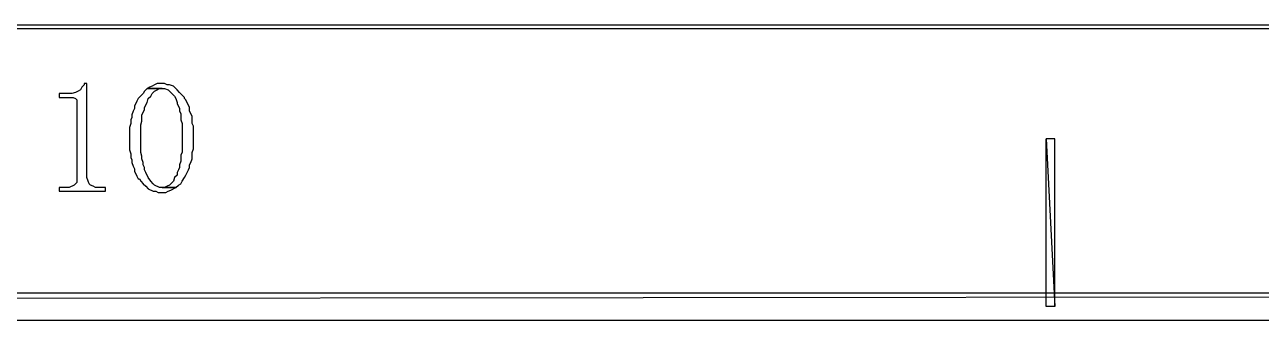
# Model space of a CAD drawing. Extents: x -15.4 to 0.8, y 0.3 to 11.8.
# Drawn here: x -3.113 to -2.291, y 11.427 to 11.624 of the extents above; entities that cross this region are included whole.
import ezdxf

# ---------------------------------------------------------------- set-up
doc = ezdxf.new("R2010")
doc.units = 0
doc.header["$MEASUREMENT"] = 0
doc.linetypes.add('AUSGEZOGEN', pattern=[0])
doc.layers.get('0').update_dxf_attribs({"linetype": 'AUSGEZOGEN'})

msp = doc.modelspace()

# ---------------------------------------------------------------- linework, layer by layer
for points in [[(0.26872, 11.62356), (-15.38295, 11.62106), (-15.38295, 11.62106), (-15.38461, 11.62356), (0.26872, 11.62356)], [(0.26622, 11.62106), (0.26872, 11.62356), (0.26872, 11.62356), (-15.38295, 11.62106), (0.26622, 11.62106)], [(-3.07128, 11.5844), (-3.07295, 11.5844), (-3.07295, 11.5844), (-3.07295, 11.58356), (-3.07295, 11.58356), (-3.07461, 11.5819), (-3.07461, 11.5819), (-3.07545, 11.58023), (-3.07545, 11.58023), (-3.07711, 11.5794), (-3.07711, 11.5794), (-3.07878, 11.57856), (-3.07878, 11.57856), (-3.08128, 11.57773), (-3.08128, 11.57773), (-3.08961, 11.57773), (-3.08961, 11.57773), (-3.08961, 11.57523), (-3.08961, 11.57523), (-3.08045, 11.57523), (-3.08045, 11.57523), (-3.07878, 11.5744), (-3.07878, 11.5744), (-3.07795, 11.57356), (-3.07795, 11.57356), (-3.07795, 11.51856), (-3.07795, 11.51856), (-3.07961, 11.5169), (-3.07961, 11.5169), (-3.08295, 11.51523), (-3.08295, 11.51523), (-3.08961, 11.51523), (-3.08961, 11.51523), (-3.08961, 11.51273), (-3.08961, 11.51273), (-3.05878, 11.51273), (-3.05878, 11.51273), (-3.05878, 11.51523), (-3.05878, 11.51523), (-3.06545, 11.51523), (-3.06545, 11.51523), (-3.06711, 11.51606), (-3.06711, 11.51606), (-3.06878, 11.5169), (-3.06878, 11.5169), (-3.06961, 11.51773), (-3.06961, 11.51773), (-3.07045, 11.5194), (-3.07045, 11.5194), (-3.07128, 11.5219), (-3.07128, 11.5844)], [(-3.03128, 11.58106), (-3.03295, 11.5794), (-3.03295, 11.5794), (-3.03378, 11.57773), (-3.03378, 11.57773), (-3.03711, 11.5744), (-3.03711, 11.5744), (-3.03795, 11.57273), (-3.03795, 11.57273), (-3.03961, 11.5694), (-3.03961, 11.5694), (-3.03961, 11.56773), (-3.03961, 11.56773), (-3.04045, 11.56606), (-3.04045, 11.56606), (-3.04128, 11.56356), (-3.04128, 11.56356), (-3.04128, 11.5619), (-3.04128, 11.5619), (-3.04211, 11.56023), (-3.04211, 11.56023), (-3.04211, 11.55773), (-3.04211, 11.55773), (-3.04295, 11.55523), (-3.04295, 11.55523), (-3.04295, 11.54023), (-3.04295, 11.54023), (-3.04211, 11.53773), (-3.04211, 11.53773), (-3.04211, 11.53523), (-3.04211, 11.53523), (-3.04128, 11.53356), (-3.04128, 11.53356), (-3.04128, 11.5319), (-3.04128, 11.5319), (-3.04045, 11.5294), (-3.04045, 11.5294), (-3.03961, 11.52773), (-3.03961, 11.52773), (-3.03961, 11.52606), (-3.03961, 11.52606), (-3.03795, 11.52273), (-3.03795, 11.52273), (-3.03711, 11.52106), (-3.03711, 11.52106), (-3.03628, 11.52106), (-3.03628, 11.52106), (-3.03545, 11.5194), (-3.03545, 11.5194), (-3.03378, 11.51773), (-3.03378, 11.51773), (-3.03211, 11.51606), (-3.03211, 11.51606), (-3.03045, 11.5144), (-3.03045, 11.5144), (-3.02711, 11.51273), (-3.02711, 11.51273), (-3.02545, 11.51273), (-3.02545, 11.51273), (-3.02378, 11.5119), (-3.02378, 11.5119), (-3.01878, 11.5119), (-3.01878, 11.5119), (-3.01711, 11.51273), (-3.01711, 11.51273), (-3.01545, 11.51356), (-3.01545, 11.51356), (-3.01211, 11.51523), (-3.01211, 11.51523), (-3.02295, 11.51523), (-3.02295, 11.51523), (-3.02628, 11.5169), (-3.02628, 11.5169), (-3.02711, 11.51773), (-3.02711, 11.51773), (-3.02878, 11.5194), (-3.02878, 11.5194), (-3.03045, 11.5219), (-3.03045, 11.5219), (-3.03211, 11.52523), (-3.03211, 11.52523), (-3.03295, 11.5269), (-3.03295, 11.5269), (-3.03295, 11.52856), (-3.03295, 11.52856), (-3.03378, 11.53023), (-3.03378, 11.53023), (-3.03378, 11.5319), (-3.03378, 11.5319), (-3.03461, 11.5344), (-3.03461, 11.5344), (-3.03461, 11.53606), (-3.03461, 11.53606), (-3.03545, 11.53856), (-3.03545, 11.53856), (-3.03545, 11.5569), (-3.03545, 11.5569), (-3.03461, 11.5594), (-3.03461, 11.5594), (-3.03461, 11.56356), (-3.03461, 11.56356), (-3.03295, 11.5669), (-3.03295, 11.5669), (-3.03295, 11.56856), (-3.03295, 11.56856), (-3.03128, 11.5719), (-3.03128, 11.5719), (-3.03045, 11.5744), (-3.03045, 11.5744), (-3.02878, 11.57606), (-3.02878, 11.57606), (-3.02795, 11.57773), (-3.02795, 11.57773), (-3.02628, 11.5794), (-3.02628, 11.5794), (-3.02461, 11.58023), (-3.02461, 11.58023), (-3.02295, 11.58106), (-3.02295, 11.58106), (-3.02128, 11.58106), (-3.03128, 11.58106)], [(-3.02128, 11.5844), (-3.02461, 11.5844), (-3.02461, 11.5844), (-3.02628, 11.58356), (-3.02628, 11.58356), (-3.02795, 11.58273), (-3.02795, 11.58273), (-3.02961, 11.5819), (-3.02961, 11.5819), (-3.03128, 11.58106), (-3.03128, 11.58106), (-3.01961, 11.58106), (-3.01961, 11.58106), (-3.01711, 11.58023), (-3.01711, 11.58023), (-3.01628, 11.5794), (-3.01628, 11.5794), (-3.01295, 11.57606), (-3.01295, 11.57606), (-3.01211, 11.5744), (-3.01211, 11.5744), (-3.01128, 11.5719), (-3.01128, 11.5719), (-3.01128, 11.57106), (-3.01128, 11.57106), (-3.00961, 11.56773), (-3.00961, 11.56773), (-3.00961, 11.56606), (-3.00961, 11.56606), (-3.00878, 11.5644), (-3.00878, 11.5644), (-3.00878, 11.56023), (-3.00878, 11.56023), (-3.00795, 11.55773), (-3.00795, 11.55773), (-3.00795, 11.53856), (-3.00795, 11.53856), (-3.00878, 11.5369), (-3.00878, 11.5369), (-3.00878, 11.53273), (-3.00878, 11.53273), (-3.00961, 11.53023), (-3.00961, 11.53023), (-3.00961, 11.52856), (-3.00961, 11.52856), (-3.01045, 11.5269), (-3.01045, 11.5269), (-3.01128, 11.52523), (-3.01128, 11.52523), (-3.01128, 11.52356), (-3.01128, 11.52356), (-3.01295, 11.5219), (-3.01295, 11.5219), (-3.01378, 11.5194), (-3.01378, 11.5194), (-3.01545, 11.51773), (-3.01545, 11.51773), (-3.01628, 11.5169), (-3.01628, 11.5169), (-3.01795, 11.51606), (-3.01795, 11.51606), (-3.01961, 11.51523), (-3.01961, 11.51523), (-3.02128, 11.51523), (-3.02128, 11.51523), (-3.01211, 11.51523), (-3.01211, 11.51523), (-3.01045, 11.5169), (-3.01045, 11.5169), (-3.00878, 11.51773), (-3.00878, 11.51773), (-3.00795, 11.5194), (-3.00795, 11.5194), (-3.00628, 11.5219), (-3.00628, 11.5219), (-3.00545, 11.52356), (-3.00545, 11.52356), (-3.00461, 11.52523), (-3.00461, 11.52523), (-3.00378, 11.5269), (-3.00378, 11.5269), (-3.00295, 11.52856), (-3.00295, 11.52856), (-3.00295, 11.53023), (-3.00295, 11.53023), (-3.00211, 11.5319), (-3.00211, 11.5319), (-3.00128, 11.5344), (-3.00128, 11.5344), (-3.00128, 11.53856), (-3.00128, 11.53856), (-3.00045, 11.54106), (-3.00045, 11.54106), (-3.00045, 11.55606), (-3.00045, 11.55606), (-3.00128, 11.55773), (-3.00128, 11.55773), (-3.00128, 11.56273), (-3.00128, 11.56273), (-3.00295, 11.56606), (-3.00295, 11.56606), (-3.00295, 11.56856), (-3.00295, 11.56856), (-3.00545, 11.57356), (-3.00545, 11.57356), (-3.00628, 11.5744), (-3.00628, 11.5744), (-3.00628, 11.57523), (-3.00628, 11.57523), (-3.00961, 11.57856), (-3.00961, 11.57856), (-3.01128, 11.58023), (-3.01128, 11.58023), (-3.01211, 11.58106), (-3.01211, 11.58106), (-3.01378, 11.58273), (-3.01378, 11.58273), (-3.01628, 11.58356), (-3.01628, 11.58356), (-3.01795, 11.58356), (-3.01795, 11.58356), (-3.01961, 11.5844), (-3.02128, 11.5844)], [(-2.42795, 11.54773), (-2.43378, 11.54773), (-2.43378, 11.54773), (-2.42795, 11.43606), (-2.42795, 11.54773)], [(-2.43378, 11.54773), (-2.42795, 11.43606), (-2.42795, 11.43606), (-2.43378, 11.43606), (-2.43378, 11.54773)], [(0.09039, 11.44523), (-14.90878, 11.4269), (-14.90878, 11.4269), (-14.92795, 11.44523), (0.09039, 11.44523)], [(0.07205, 11.4269), (0.09039, 11.44523), (0.09039, 11.44523), (-14.90878, 11.4269), (0.07205, 11.4269)]]:
    msp.add_lwpolyline(points)

doc.saveas('drawing.dxf')
